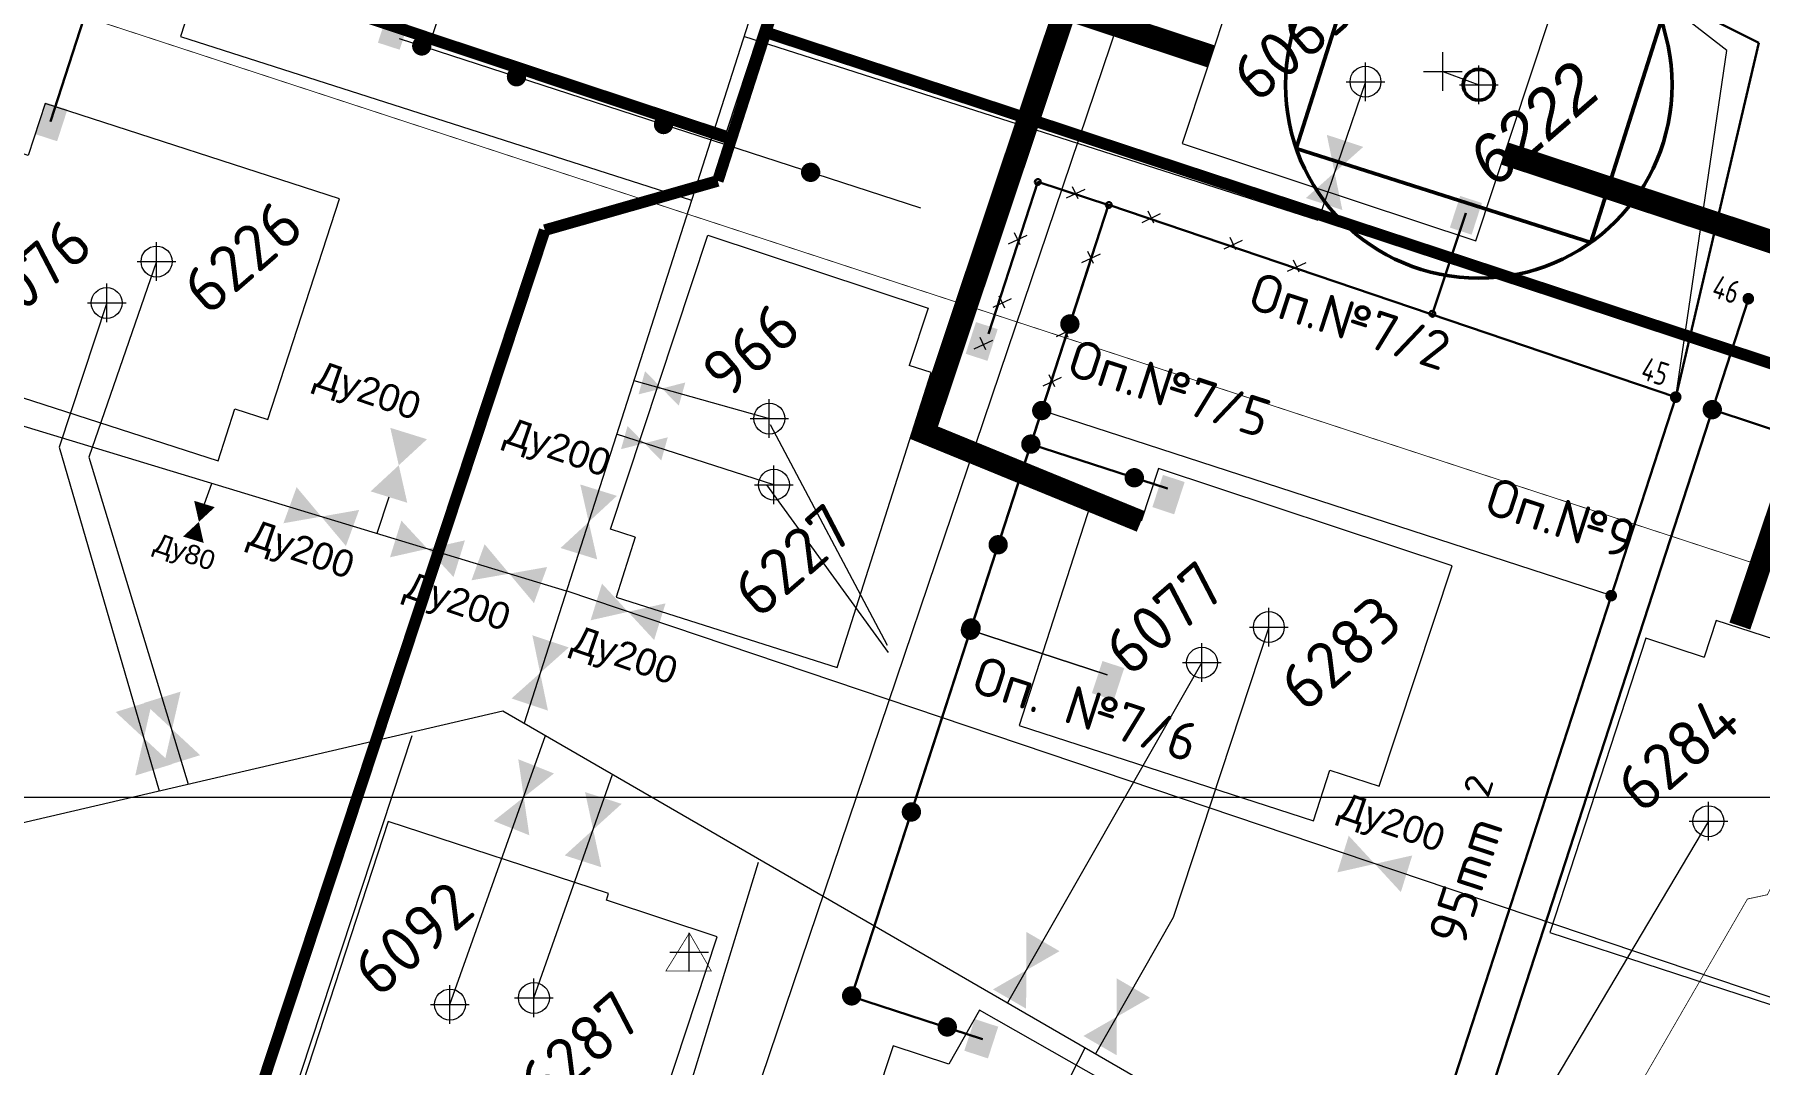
# Model space of a CAD drawing. Header units: millimetres. Extents: x 519 to 9564855, y -810 to 5021775.
# Drawn here: x 9524443.7 to 9524889.9, y 5000930.9 to 5001197.2 of the extents above; entities that cross this region are included whole.
import ezdxf

# ---------------------------------------------------------------- set-up
doc = ezdxf.new("R2010")
doc.units = ezdxf.units.MM
doc.header["$LTSCALE"] = 2
doc.header["$MEASUREMENT"] = 0
doc.header["$PDMODE"] = 2
doc.header["$PDSIZE"] = 5
doc.linetypes.add('1', pattern=[0])
doc.linetypes.add('DASHED2', pattern=[9.525, 6.35, -3.175])
for name, color, linetype in [('160 скважин на 2012 год', 7, 'Continuous'), ('164 скв. на 2011 год (измененные)', 121, 'Continuous'), ('Existing roads', 41, 'Continuous'), ('GRID_PULKOVO', 7, 'Continuous'), ('OilColl&Flowlines', 3, 'Continuous'), ('stage 7.frame', 7, 'Continuous'), ('Скважины на 2013 год.', 21, '1'), ('Скважины на 2014 год', 70, 'Continuous')]:
    doc.layers.add(name, color=color, linetype=linetype)
for name, color, linetype, lineweight in [('160 скважин на 2012 год - Электрика', 192, 'Continuous', 30), ('160 скважин на2012 год.Выкидные линии', 5, 'Continuous', 30), ('WELLS(drilled after 2000y)', 6, 'Continuous', 40), ('Новый водовод', 5, 'g_122_vpr', 30), ('проект..газ', 40, 'Continuous', 30), ('Скважины на 2026', 222, 'Continuous', 50), ('СНГ_трубопроводы', 244, 'Continuous', 50), ('Электро', 1, 'Continuous', 30), ('Электроснаб', 1, 'Continuous', 18), ('Электроснабжене', 1, 'Continuous', 18)]:
    doc.layers.add(name, color=color, linetype=linetype, lineweight=lineweight)
doc.styles.add('92051501$0$STANDARD', font='simplex.shx')
doc.styles.add('92056027$0$STANDARD', font='simplex.shx')
doc.styles.add('Arial', font='arial.ttf', dxfattribs={"height": 30})
doc.styles.add('Elect', font='isocpeur.ttf')
doc.styles.add('Line_GUGK', font='')
doc.styles.get("Standard").update_dxf_attribs({"font": 'isocpeur.ttf', "width": 0.5})
doc.styles.get('Line_GUGK').set_extended_font_data('Bm431', italic=True)
doc.linetypes.add('92056027$0$WTR_LINE', pattern='A,0.5,-0.2,["W",92056027$0$STANDARD,S=0.1,R=0,X=-0.1,Y=-0.05],-0.05', length=0.75)
doc.linetypes.add('g_122_vpr', pattern='A,2,-2,3,-0.6,["Впр",Line_GUGK,S=2,R=0,X=0,Y=-1],-6.4,3,-2,8,-2,8,-2,6', length=45)
doc.linetypes.add('GAS_LINE', pattern='A,0.5,-0.2,["G",92051501$0$STANDARD,S=0.1,R=0,X=-0.1,Y=-0.05],-0.05', length=0.75)
doc.linetypes.add('WTR_LINE', pattern='A,0.5,-0.2,["W",92051501$0$STANDARD,S=0.1,R=0,X=-0.1,Y=-0.05],-0.05', length=0.75)

msp = doc.modelspace()

# ---------------------------------------------------------------- hatches: boundary and pattern name
at = {"layer": '160 скважин на 2012 год - Электрика', "lineweight": 0, "ltscale": 7.5}
for points in [[(9524540.84038, 5001201.46596), (9524535.21801, 5001203.29202), (9524532.55587, 5001195.09537), (9524538.17824, 5001193.26932)], [(9524741.22409, 5001081.50591), (9524735.60171, 5001083.33197), (9524732.93958, 5001075.13532), (9524738.56195, 5001073.30927)], [(9524693.00688, 5000940.67289), (9524687.38451, 5000942.49895), (9524684.72237, 5000934.30231), (9524690.34474, 5000932.47625)]]:
    msp.add_hatch(color=1, dxfattribs=at).paths.add_polyline_path(points)
at = {"layer": 'Электро', "ltscale": 0.5}
for points in [[(9524443.96154, 5001171.43701), (9524449.58391, 5001169.61096), (9524452.24605, 5001177.8076), (9524446.62368, 5001179.63365)], [(9524818.11371, 5001153.6442), (9524812.49134, 5001155.47025), (9524809.8292, 5001147.27361), (9524815.45158, 5001145.44756)], [(9524692.87232, 5001121.031), (9524687.24994, 5001122.85706), (9524684.5878, 5001114.66042), (9524690.21018, 5001112.83436)], [(9524741.22409, 5001081.50591), (9524735.60171, 5001083.33197), (9524732.93958, 5001075.13532), (9524738.56195, 5001073.30927)], [(9524684.23225, 5000934.48534), (9524689.84448, 5000932.62836), (9524692.55171, 5000940.81022), (9524686.93948, 5000942.6672)]]:
    msp.add_hatch(color=256, dxfattribs=at).paths.add_polyline_path(points)
at = {"layer": 'Электро'}
msp.add_hatch(color=256, dxfattribs=at).paths.add_polyline_path([(9524732.86914, 5001075.02843), (9524738.48137, 5001073.17145), (9524741.1886, 5001081.35331), (9524735.57636, 5001083.21029)])
at = {"layer": 'Электроснаб', "linetype": 'ByBlock', "lineweight": 0, "ltscale": 0.5}
for points in [[(9524443.96154, 5001171.43701), (9524449.58391, 5001169.61096), (9524452.24605, 5001177.8076), (9524446.62368, 5001179.63365)], [(9524818.11371, 5001153.6442), (9524812.49134, 5001155.47025), (9524809.8292, 5001147.27361), (9524815.45158, 5001145.44756)], [(9524692.87232, 5001121.031), (9524687.24994, 5001122.85706), (9524684.5878, 5001114.66042), (9524690.21018, 5001112.83436)], [(9524741.22409, 5001081.50591), (9524735.60171, 5001083.33197), (9524732.93958, 5001075.13532), (9524738.56195, 5001073.30927)], [(9524684.23225, 5000934.48534), (9524689.84448, 5000932.62836), (9524692.55171, 5000940.81022), (9524686.93948, 5000942.6672)]]:
    msp.add_hatch(color=1, dxfattribs=at).paths.add_polyline_path(points)
at = {"layer": 'Электроснаб', "linetype": 'ByBlock', "lineweight": 0}
msp.add_hatch(color=1, dxfattribs=at).paths.add_polyline_path([(9524732.86914, 5001075.02843), (9524738.48137, 5001073.17145), (9524741.1886, 5001081.35331), (9524735.57636, 5001083.21029)])
at = {"layer": 'Электроснабжене', "linetype": 'ByBlock', "lineweight": 0, "ltscale": 0.5}
for points in [[(9524443.96154, 5001171.43701), (9524449.58391, 5001169.61096), (9524452.24605, 5001177.8076), (9524446.62368, 5001179.63365)], [(9524818.11371, 5001153.6442), (9524812.49134, 5001155.47025), (9524809.8292, 5001147.27361), (9524815.45158, 5001145.44756)], [(9524692.87232, 5001121.031), (9524687.24994, 5001122.85706), (9524684.5878, 5001114.66042), (9524690.21018, 5001112.83436)], [(9524725.5912, 5001033.39125), (9524719.96883, 5001035.21731), (9524717.30669, 5001027.02067), (9524722.92906, 5001025.19461)], [(9524684.23225, 5000934.48534), (9524689.84448, 5000932.62836), (9524692.55171, 5000940.81022), (9524686.93948, 5000942.6672)]]:
    msp.add_hatch(color=1, dxfattribs=at).paths.add_polyline_path(points)
at = {"layer": 'Электроснабжене', "linetype": 'ByBlock', "lineweight": 0}
msp.add_hatch(color=1, dxfattribs=at).paths.add_polyline_path([(9524717.23625, 5001026.91378), (9524722.84848, 5001025.05679), (9524725.55571, 5001033.23865), (9524719.94348, 5001035.09564)])

# ---------------------------------------------------------------- linework, layer by layer
at = {"color": 3, "lineweight": 0}
msp.add_lwpolyline([(9524391.3, 5000854), (9524401.796, 5000884.629), (9524437.83726, 5000992.78342), (9524437.83726, 5000992.78342), (9524564.88699, 5001022.31935), (9524760.836, 5000909.033), (9524760.836, 5000909.033), (9524760.836, 5000909.033)], dxfattribs=at)
at = {"color": 3, "linetype": 'ByBlock', "lineweight": 0, "ltscale": 80}
msp.add_lwpolyline([(9524572.9, 5000948.1), (9524593.26977, 5001005.91007)], dxfattribs=at)
at = {"color": 3, "lineweight": 0, "const_width": 0.2}
msp.add_lwpolyline([(9524760.836, 5000909.033), (9524802.246, 5000884.82), (9524805.995, 5000890.895), (9524809.991, 5000888.538), (9524806.519, 5000882.38), (9524826.889, 5000870.276), (9524886.787, 5000973.688), (9524891.927, 5000974.783), (9524907.5, 5001004.8)], dxfattribs=at)
at = {"color": 0, "linetype": 'ByBlock', "lineweight": 0, "ltscale": 5, "const_width": 0.2}
msp.add_lwpolyline([(9524607.05626, 5000955.09782), (9524613.10869, 5000964.88284), (9524618.77425, 5000955.09782), (9524607.05626, 5000955.09782)], dxfattribs=at)
at = {"color": 0, "linetype": 'ByBlock', "lineweight": 0, "ltscale": 5}
msp.add_point((9524613.03801, 5000959.91582), dxfattribs=at)
at = {"layer": '160 скважин на 2012 год', "color": 0, "linetype": 'ByBlock', "lineweight": 0, "elevation": 0.00005}
for points in [[(9524546.79218, 5001197.3859), (9524622.7727, 5001172.24532), (9524641.62814, 5001229.23072), (9524565.64761, 5001254.3713)], [(9524740.59218, 5001168.9859), (9524816.5727, 5001143.84532), (9524835.42814, 5001200.83072), (9524759.44761, 5001225.9713)]]:
    msp.add_lwpolyline(points, close=True, dxfattribs=at)
for points in [[(9524599.09901, 5001067.24913), (9524594.16837, 5001051.76753), (9524651.36165, 5001033.55239), (9524675.6485, 5001109.8101), (9524669.94181, 5001111.62759)], [(9524778.74252, 5001007.00022), (9524791.5727, 5001002.84532), (9524810.42814, 5001059.83072), (9524734.44761, 5001084.9713), (9524729.9392, 5001071.34585)], [(9524875.72887, 5001036.16593), (9524860.48097, 5001041.13811), (9524835.66931, 5000965.04954), (9524892.73574, 5000946.44079), (9524902.04612, 5000974.99243)], [(9524723.65476, 5000855.72903), (9524728.03673, 5000853.23661), (9524757.71313, 5000905.41106), (9524688.14719, 5000944.9796), (9524680.2015, 5000931.01018)]]:
    msp.add_lwpolyline(points, dxfattribs=at)
at = {"layer": '160 скважин на 2012 год', "color": 0, "linetype": 'ByBlock', "lineweight": 0}
for centre in [(9524788, 5001185), (9524635, 5001080.8), (9524763, 5001044), (9524876.7, 5000993.8)]:
    msp.add_circle(centre, 4, dxfattribs=at)
for p in [(9524788, 5001185), (9524763, 5001044), (9524876.7, 5000993.8)]:
    msp.add_point(p, dxfattribs=at)
at = {"layer": '160 скважин на 2012 год', "color": 0, "linetype": 'ByBlock', "lineweight": 0, "ltscale": 80}
msp.add_point((9524635, 5001080.8), dxfattribs=at)
at = {"layer": '160 скважин на 2012 год - Электрика', "color": 1, "linetype": 'ByBlock', "lineweight": 0, "ltscale": 80}
for p, q in [((9524673.01563, 5001152.30102, 0), (9524538.16599, 5001196.11632, 0)), ((9524716.58026, 5001137.88608, 0), (9524655.04014, 5000948.48505, 0)), ((9524701.44373, 5001091.30061, 0), (9524736.8214, 5001079.80571)), ((9524655.04014, 5000948.48505, 0), (9524688.39262, 5000937.64817, 0))]:
    msp.add_line(p, q, dxfattribs=at)
at = {"layer": '160 скважин на 2012 год - Электрика', "color": 1, "linetype": 'ByBlock', "lineweight": 0, "ltscale": 80, "const_width": 2.5, "elevation": 0}
for points in [[(9524542.65093, 5001194.25293, 1), (9524545.15093, 5001194.25293, 1)], [(9524567.14942, 5001186.29289, 1), (9524569.64942, 5001186.29289, 1)], [(9524605.19168, 5001173.93221, 1), (9524607.69168, 5001173.93221, 1)], [(9524643.23394, 5001161.57153, 1), (9524645.73394, 5001161.57153, 1)]]:
    msp.add_lwpolyline(points, format="xyb", close=True, dxfattribs=at)
at = {"layer": '160 скважин на 2012 год - Электрика', "color": 1, "lineweight": 0, "ltscale": 7.5, "const_width": 2.5, "elevation": 0}
msp.add_lwpolyline([(9524710.34607, 5001122.7443, 1), (9524712.72371, 5001121.97175, 1)], format="xyb", close=True, dxfattribs=at)
at = {"layer": '160 скважин на 2012 год - Электрика', "color": 1, "lineweight": 0, "ltscale": 7.5, "const_width": 2.5}
for points in [[(9524700.2549, 5001091.68688, 1), (9524702.63255, 5001090.91434, 1)], [(9524727.01675, 5001082.99143, 1), (9524729.39439, 5001082.21889, 1)], [(9524684.80405, 5001044.13406, 1), (9524687.1817, 5001043.36151, 1)], [(9524669.35321, 5000996.58123, 1), (9524671.73085, 5000995.80869, 1)], [(9524653.90236, 5000949.0284, 1), (9524656.28, 5000948.25586, 1)], [(9524678.63405, 5000940.99259, 1), (9524681.01169, 5000940.22005, 1)]]:
    msp.add_lwpolyline(points, format="xyb", close=True, dxfattribs=at)
at = {"layer": '160 скважин на2012 год.Выкидные линии', "color": 3, "linetype": 'ByBlock', "lineweight": 0, "ltscale": 80}
msp.add_line((9524162.86926, 5001180.30702, -0.28146), (9524581.2919, 5001053.32772, -0.29243), dxfattribs=at)
at = {"layer": '160 скважин на2012 год.Выкидные линии', "color": 3, "linetype": 'ByBlock', "lineweight": 0, "ltscale": 5}
msp.add_line((9524635, 5001080.8), (9524594.27421, 5001093.83587), dxfattribs=at)
at = {"layer": '160 скважин на2012 год.Выкидные линии', "color": 3, "linetype": 'ByBlock', "lineweight": 0, "ltscale": 80}
for points in [[(9524502, 5001260), (9524481.4826, 5001196.6762), (9524613.65072, 5001154.37067)], [(9524788, 5001185), (9524775.7233, 5001149.10964), (9524627.18544, 5001196.65494)], [(9524763, 5001044), (9524738.2809, 5000968.87974), (9524718.17636, 5000933.69633)], [(9524876.7, 5000993.8), (9524809.45632, 5000880.63462)]]:
    msp.add_lwpolyline(points, dxfattribs=at)
at = {"layer": '164 скв. на 2011 год (измененные)', "color": 0, "linetype": 'ByBlock', "lineweight": 0, "elevation": 0.00005}
msp.add_lwpolyline([(9524573.04376, 5000916.35194), (9524601.4727, 5000906.94532), (9524620.32814, 5000963.93072), (9524591.68401, 5000973.40854)], dxfattribs=at)
at = {"layer": '164 скв. на 2011 год (измененные)', "color": 0, "linetype": 'ByBlock', "lineweight": 0}
msp.add_circle((9524572.9, 5000948.1), 4, dxfattribs=at)
msp.add_point((9524572.9, 5000948.1), dxfattribs=at)
at = {"layer": 'Existing roads', "linetype": 'ByBlock', "lineweight": 0, "const_width": 6, "flags": 128}
for points in [[(9524884.9074, 5001728.50964), (9524772.50684, 5001389.60617), (9524673.3471, 5001093.08712)], [(9524709.90255, 5001204.14874), (9524748.05479, 5001191.53961)], [(9524824.04407, 5001166.4255), (9524903.0285, 5001140.32151)]]:
    msp.add_lwpolyline(points, dxfattribs=at)
at = {"layer": 'Existing roads', "lineweight": 0, "const_width": 5.7, "flags": 128}
msp.add_lwpolyline([(9524884.84429, 5001044.26016), (9524904.30132, 5001102.01524)], dxfattribs=at)
at = {"layer": 'Existing roads', "lineweight": 0, "const_width": 5.7, "elevation": 0.00005, "flags": 128}
msp.add_lwpolyline([(9524729.92541, 5001071.30417), (9524671.05364, 5001095.38282)], dxfattribs=at)
at = {"layer": 'GRID_PULKOVO', "lineweight": 0}
msp.add_line((9519000, 5001000), (9533000, 5001000), dxfattribs=at)
at = {"layer": 'OilColl&Flowlines', "linetype": 'ByBlock', "lineweight": 0}
msp.add_line((9524714.2, 5001468.5), (9524570.36823, 5001019.15041), dxfattribs=at)
at = {"layer": 'OilColl&Flowlines', "lineweight": 0}
msp.add_line((9524598.7252, 5001107.74136), (9524633.8, 5001097.9), dxfattribs=at)
for points in [[(9524787.42486, 5001168.1457), (9524780.00884, 5001161.54023), (9524777.99634, 5001171.26543)], [(9524782.02134, 5001151.81502), (9524772.59281, 5001154.93475), (9524780.00884, 5001161.54023)], [(9524581.94072, 5001038.74122), (9524574.52469, 5001032.13574), (9524572.51219, 5001041.86095)], [(9524576.53719, 5001022.41053), (9524567.10866, 5001025.53026), (9524574.52469, 5001032.13574)]]:
    msp.add_solid(points, dxfattribs=at)
at = {"layer": 'OilColl&Flowlines', "linetype": 'ByBlock', "lineweight": 0}
for points in [[(9524601.66628, 5001110.16478), (9524606.01898, 5001105.69486), (9524599.97157, 5001104.16027)], [(9524612.06639, 5001107.22945), (9524610.37168, 5001101.22494), (9524606.01898, 5001105.69486)], [(9524597.13163, 5001095.99791), (9524601.48432, 5001091.52799), (9524595.43691, 5001089.9934)], [(9524607.53173, 5001093.06258), (9524605.83702, 5001087.05807), (9524601.48432, 5001091.52799)], [(9524481.51601, 5001027.30496), (9524479.30456, 5001017.62305), (9524472.02551, 5001024.37917)], [(9524474.21079, 5001024.96596), (9524471.99935, 5001015.28406), (9524464.72029, 5001022.04018)], [(9524479.2784, 5001008.52794), (9524469.7879, 5001005.60215), (9524471.99935, 5001015.28406)], [(9524486.58362, 5001010.86693), (9524477.09312, 5001007.94114), (9524479.30456, 5001017.62305)], [(9524578.09297, 5001006.14764), (9524570.2932, 5001000), (9524568.86907, 5001009.82862)], [(9524595.5942, 5000998.28946), (9524588.23487, 5000991.62087), (9524586.13936, 5001001.32853)], [(9524571.71734, 5000990.17139), (9524562.49344, 5000993.85236), (9524570.2932, 5001000)], [(9524590.33038, 5000981.91321), (9524580.87554, 5000984.95227), (9524588.23487, 5000991.62087)], [(9524708.85837, 5000960.20622), (9524700.24718, 5000955.25877), (9524700.26816, 5000965.19)], [(9524700.22619, 5000945.32754), (9524691.63598, 5000950.31133), (9524700.24718, 5000955.25877)], [(9524732.26643, 5000948.17235), (9524723.65523, 5000943.22491), (9524723.67622, 5000953.15614)], [(9524723.63425, 5000933.29368), (9524715.04404, 5000938.27746), (9524723.65523, 5000943.22491)]]:
    msp.add_solid(points, dxfattribs=at)
at = {"layer": 'OilColl&Flowlines', "color": 5, "linetype": 'ByBlock', "lineweight": 0}
for points in [[(9524545.24981, 5001092.56639, -0.28915), (9524537.95596, 5001085.82624, -0.28915), (9524535.76574, 5001095.51298, -0.28915)], [(9524540.14617, 5001076.13951, -0.28915), (9524530.6621, 5001079.0861, -0.28915), (9524537.95596, 5001085.82624, -0.28915)], [(9524594.37881, 5001077.9216), (9524587.08496, 5001071.18146), (9524584.89475, 5001080.86819)], [(9524485.02868, 5001076.6477, -0.28915), (9524490.36346, 5001074.99025, -0.28915), (9524486.26067, 5001071.19891, -0.28915)], [(9524482.15788, 5001067.40758, -0.28915), (9524486.26067, 5001071.19891, -0.28915), (9524487.49266, 5001065.75013, -0.28915)], [(9524589.27517, 5001061.49473), (9524579.79111, 5001064.44132), (9524587.08496, 5001071.18146)], [(9524780.72209, 5000980.57256, -0.29243), (9524783.66868, 5000990.05663, -0.29243), (9524790.40882, 5000982.76277, -0.29243)], [(9524797.14897, 5000975.46892, -0.29243), (9524790.40882, 5000982.76277, -0.29243), (9524800.09556, 5000984.95298, -0.29243)]]:
    msp.add_solid(points, dxfattribs=at)
at = {"layer": 'OilColl&Flowlines', "color": 3, "linetype": 'ByBlock', "lineweight": 0}
for points in [[(9524594.37881, 5001077.9216), (9524587.08496, 5001071.18146), (9524584.89475, 5001080.86819)], [(9524589.27517, 5001061.49473), (9524579.79111, 5001064.44132), (9524587.08496, 5001071.18146)]]:
    msp.add_solid(points, dxfattribs=at)
at = {"layer": 'WELLS(drilled after 2000y)', "color": 0, "linetype": 'ByBlock', "lineweight": 0, "flags": 128}
msp.add_lwpolyline([(9524599.09901, 5001067.24913), (9524592.75333, 5001069.3488), (9524617.88392, 5001145.29914), (9524674.84667, 5001126.4512), (9524669.94181, 5001111.62759)], dxfattribs=at)
at = {"layer": 'WELLS(drilled after 2000y)', "color": 0, "linetype": 'ByBlock', "lineweight": 0}
msp.add_lwpolyline([(9524902.05789, 5000975.02851), (9524936.31178, 5000963.93582), (9524954.79691, 5001021.01734), (9524878.68822, 5001045.66418), (9524875.62346, 5001036.2003)], dxfattribs=at)
msp.add_circle((9524633.8, 5001097.9), 4, dxfattribs=at)
msp.add_point((9524633.8, 5001097.9), dxfattribs=at)
at = {"layer": 'Новый водовод', "color": 5, "linetype": 'WTR_LINE', "lineweight": 0, "ltscale": 40, "const_width": 3}
for points in [[(9524620.4707, 5001159.35839), (9524620.4707, 5001159.35839), (9524620.4707, 5001159.35839), (9524620.4707, 5001159.35839), (9524620.4707, 5001159.35839), (9524620.4707, 5001159.35839), (9524642.62188, 5001228.15427)], [(9524522.07962, 5001204.18851), (9524623.94613, 5001170.15219)], [(9524632.85739, 5001197.79891), (9524991.48375, 5001079.68459)], [(9524575.71808, 5001146.61901), (9524575.71808, 5001146.61901), (9524575.71808, 5001146.61901), (9524575.71808, 5001146.61901), (9524575.71808, 5001146.61901), (9524575.71808, 5001146.61901), (9524620.4707, 5001159.35839)], [(9524314.11452, 5000355.99851), (9524314.11452, 5000355.99851), (9524314.11452, 5000355.99851), (9524314.11452, 5000355.99851), (9524314.11452, 5000355.99851), (9524314.11452, 5000355.99851), (9524575.71808, 5001146.61901)]]:
    msp.add_lwpolyline(points, dxfattribs=at)
at = {"layer": 'проект..газ', "color": 4, "linetype": 'GAS_LINE', "lineweight": 0, "ltscale": 20}
msp.add_line((9524611.128, 5000866.351, 0.969), (9524786.459, 5001384.78, 1.441), dxfattribs=at)
at = {"layer": 'Скважины на 2013 год.', "color": 3, "linetype": 'ByBlock', "lineweight": 0, "ltscale": 5}
for p, q in [((9524475.3, 5001138.5), (9524457.80398, 5001087.95516)), ((9524462.4, 5001127.8), (9524450.11626, 5001090.51754)), ((9524450.11626, 5001090.51754), (9524476.01488, 5001001.65878)), ((9524457.80398, 5001087.95516), (9524483.47784, 5001003.39373)), ((9524745.7, 5001034.8), (9524695.43778, 5000946.84246)), ((9524541.36864, 5001015.84197), (9524473.83036, 5000811.63108)), ((9524551.2, 5000946.4), (9524575.94239, 5001015.92776)), ((9524571.99204, 5000790.59058), (9524631.04137, 5000983.20562)), ((9524694.5, 5000894.7), (9524715.53386, 5000935.22407))]:
    msp.add_line(p, q, dxfattribs=at)
at = {"layer": 'Скважины на 2013 год.', "color": 0, "linetype": 'ByBlock', "lineweight": 0}
for points in [[(9524495.57237, 5001100.4012), (9524504.11178, 5001097.63582), (9524522.59691, 5001154.71734), (9524446.48822, 5001179.36418), (9524442.12763, 5001165.8988)], [(9524442.12763, 5001165.8988), (9524433.58822, 5001168.66418), (9524415.10309, 5001111.58266), (9524491.21178, 5001086.93582), (9524495.57237, 5001100.4012)], [(9524729.9392, 5001071.34585), (9524716.88822, 5001075.66418), (9524698.40309, 5001018.58266), (9524774.51178, 5000993.93582), (9524778.74252, 5001007.00022)], [(9524591.68401, 5000973.40854), (9524592.23856, 5000975.10599), (9524535.20505, 5000993.7387), (9524510.36144, 5000917.69401), (9524567.39495, 5000899.0613), (9524573.04376, 5000916.35194)]]:
    msp.add_lwpolyline(points, dxfattribs=at)
for centre in [(9524475.3, 5001138.5), (9524462.4, 5001127.8), (9524745.7, 5001034.8), (9524551.2, 5000946.4)]:
    msp.add_circle(centre, 4, dxfattribs=at)
for p in [(9524475.3, 5001138.5), (9524462.4, 5001127.8), (9524745.7, 5001034.8), (9524551.2, 5000946.4)]:
    msp.add_point(p, dxfattribs=at)
at = {"layer": 'Скважины на 2014 год', "color": 0, "linetype": 'ByBlock', "lineweight": 0, "elevation": 0.00005}
msp.add_lwpolyline([(9524680.2015, 5000931.01018), (9524665.83745, 5000935.76299), (9524646.98202, 5000878.77759), (9524722.96255, 5000853.63701), (9524723.65476, 5000855.72903)], dxfattribs=at)
at = {"layer": 'Скважины на 2026', "lineweight": 9}
msp.add_line((9524808, 5001187.6), (9524817.3, 5001184.2), dxfattribs=at)
at = {"layer": 'Скважины на 2026', "linetype": 'ByBlock', "ltscale": 50}
msp.add_lwpolyline([(9524770.07913, 5001167.76257), (9524846.30178, 5001143.47044), (9524864.52087, 5001200.63743), (9524788.29822, 5001224.92956)], close=True, dxfattribs=at)
msp.add_circle((9524817.3, 5001184.2), 50, dxfattribs=at)
at = {"layer": 'Скважины на 2026', "linetype": 'ByBlock'}
msp.add_circle((9524817.3, 5001184.2), 4, dxfattribs=at)
at = {"layer": 'Скважины на 2026', "linetype": 'ByBlock', "lineweight": 0}
for p in [(9524808, 5001187.6), (9524817.3, 5001184.2)]:
    msp.add_point(p, dxfattribs=at)
at = {"layer": 'СНГ_трубопроводы', "color": 3, "lineweight": 0, "ltscale": 2}
for p, q in [((9524487.69607, 5001075.81897, -0.28915), (9524489.58885, 5001081.15697, -0.29003)), ((9524535.40413, 5001077.6128, -0.28915), (9524532.27561, 5001068.20276, -0.29115)), ((9525108.66103, 5000875.37094, -0.29243), (9524581.2919, 5001053.32772, -0.29243))]:
    msp.add_line(p, q, dxfattribs=at)
at = {"layer": 'СНГ_трубопроводы', "color": 3, "linetype": 'ByBlock', "lineweight": 0, "ltscale": 5, "const_width": 0.2}
msp.add_lwpolyline([(9523674.03285, 5001457.98092), (9525046.95147, 5001008.63219)], dxfattribs=at)
at = {"layer": 'СНГ_трубопроводы', "color": 3, "lineweight": 0, "ltscale": 2}
for points in [[(9524545.24981, 5001092.56639, -0.28915), (9524537.95596, 5001085.82624, -0.28915), (9524535.76574, 5001095.51298, -0.28915)], [(9524540.14617, 5001076.13951, -0.28915), (9524530.6621, 5001079.0861, -0.28915), (9524537.95596, 5001085.82624, -0.28915)], [(9524485.02868, 5001076.6477, -0.28915), (9524490.36346, 5001074.99025, -0.28915), (9524486.26067, 5001071.19891, -0.28915)], [(9524508.12586, 5001070.84436, -0.29077), (9524517.90726, 5001072.56315, -0.29077), (9524511.52805, 5001080.17469, -0.29077)], [(9524524.28646, 5001064.95161, -0.29077), (9524527.68865, 5001074.28193, -0.29077), (9524517.90726, 5001072.56315, -0.29077)], [(9524482.15788, 5001067.40758, -0.28915), (9524486.26067, 5001071.19891, -0.28915), (9524487.49266, 5001065.75013, -0.28915)], [(9524535.69067, 5001062.03653, -0.29149), (9524538.63726, 5001071.52059, -0.29149), (9524545.37741, 5001064.22674, -0.29149)], [(9524552.11755, 5001056.93289, -0.29149), (9524545.37741, 5001064.22674, -0.29149), (9524555.06414, 5001066.41695, -0.29149)], [(9524556.75737, 5001056.08609, -0.29205), (9524566.53876, 5001057.80488, -0.29205), (9524560.15955, 5001065.41642, -0.29205)], [(9524572.91796, 5001050.19334, -0.29205), (9524576.32015, 5001059.52366, -0.29205), (9524566.53876, 5001057.80488, -0.29205)], [(9524587.57588, 5001045.74831, -0.29243), (9524590.52247, 5001055.23237, -0.29243), (9524597.26262, 5001047.93852, -0.29243)], [(9524604.00276, 5001040.64467, -0.29243), (9524597.26262, 5001047.93852, -0.29243), (9524606.94935, 5001050.12873, -0.29243)], [(9524780.72209, 5000980.57256, -0.29243), (9524783.66868, 5000990.05663, -0.29243), (9524790.40882, 5000982.76277, -0.29243)], [(9524797.14897, 5000975.46892, -0.29243), (9524790.40882, 5000982.76277, -0.29243), (9524800.09556, 5000984.95298, -0.29243)]]:
    msp.add_solid(points, dxfattribs=at)
at = {"layer": 'Электро', "ltscale": 0.5}
for p, q in [((9524889.7757, 5001195.08342, 0), (9524821.15308, 5001229.42521, -25.38242)), ((9524447.85164, 5001174.74791), (9524458.41888, 5001207.27053)), ((9524868.24212, 5001103.45331, 0), (9524889.7757, 5001195.08342, 0)), ((9524703.23862, 5001159.0915, 0), (9524690.46469, 5001119.7774, 0)), ((9524721.60208, 5001153.12485, 0), (9524703.23862, 5001159.0915, 0)), ((9524721.53862, 5001153.14634, 0), (9524655.03996, 5000948.48451, 0)), ((9524868.24212, 5001103.45331, 0), (9524721.58249, 5001153.13148, 0)), ((9524813.96759, 5001150.98849), (9524805.21723, 5001124.8018, 0)), ((9524716.58026, 5001137.88608, 0), (9524655.04014, 5000948.48505, 0)), ((9524887.02785, 5001128.89133, 0), (9524657.24009, 5000422.12999, 0)), ((9524868.24212, 5001103.45331, 0), (9524745.79602, 5000726.84417, 0)), ((9525027.12522, 5001050.99469), (9524877.7036, 5001100.2126, 0)), ((9524736.82076, 5001079.80532), (9524701.44308, 5001091.30022)), ((9524701.44373, 5001091.30061, 0), (9524736.8214, 5001079.80571)), ((9524655.04014, 5000948.48505, 0), (9524688.39262, 5000937.64817, 0))]:
    msp.add_line(p, q, dxfattribs=at)
at = {"layer": 'Электро', "ltscale": 25}
msp.add_line((9524655.03996, 5000948.48451, 0), (9524688.90654, 5000937.48059, 0), dxfattribs=at)
at = {"layer": 'Электро', "ltscale": 25, "const_width": 1.5, "elevation": 0}
msp.add_lwpolyline([(9524886.31456, 5001129.12309, 1), (9524887.74114, 5001128.65957, 1)], format="xyb", close=True, dxfattribs=at)
at = {"layer": 'Электро', "const_width": 1.5, "elevation": 0}
msp.add_lwpolyline([(9524867.52883, 5001103.68508, 1), (9524868.95541, 5001103.22155, 1)], format="xyb", close=True, dxfattribs=at)
at = {"layer": 'Электро', "ltscale": 50, "const_width": 2.5, "elevation": 0}
msp.add_lwpolyline([(9524876.51478, 5001100.59887, 1), (9524878.89242, 5001099.82633, 1)], format="xyb", close=True, dxfattribs=at)
at = {"layer": 'Электро', "ltscale": 0.5, "const_width": 2.5}
msp.add_lwpolyline([(9524700.2549, 5001091.68688, 1), (9524702.63255, 5001090.91434, 1)], format="xyb", close=True, dxfattribs=at)
at = {"layer": 'Электро'}
for centre, start, end in [((9524703.23862, 5001159.0915, 0), 162, 342), ((9524703.23862, 5001159.0915, 0), 342, 162), ((9524721.60208, 5001153.12485, 0), 162, 342), ((9524721.60208, 5001153.12485, 0), 342, 162), ((9524805.28133, 5001124.99362, 0), 342, 162), ((9524805.28133, 5001124.99362, 0), 162, 342)]:
    msp.add_arc(centre, 0.75, start, end, dxfattribs=at)
at = {"layer": 'Электро', "ltscale": 0.5}
for start, end in [(162, 342), (342, 162)]:
    msp.add_arc((9524701.44308, 5001091.30022), 1.25, start, end, dxfattribs=at)
at = {"layer": 'Электроснаб', "color": 1, "linetype": 'ByBlock', "lineweight": 0, "ltscale": 0.5}
for p, q in [((9524889.7757, 5001195.08342, 0), (9524821.15308, 5001229.42521, -25.38242)), ((9524447.85164, 5001174.74791), (9524458.41888, 5001207.27053)), ((9524868.24212, 5001103.45331, 0), (9524889.7757, 5001195.08342, 0)), ((9524703.23862, 5001159.0915, 0), (9524690.46469, 5001119.7774, 0)), ((9524721.60208, 5001153.12485, 0), (9524703.23862, 5001159.0915, 0)), ((9524721.53862, 5001153.14634, 0), (9524655.03996, 5000948.48451, 0)), ((9524868.24212, 5001103.45331, 0), (9524721.58249, 5001153.13148, 0)), ((9524813.96759, 5001150.98849), (9524805.21723, 5001124.8018, 0)), ((9524716.58026, 5001137.88608, 0), (9524655.04014, 5000948.48505, 0)), ((9524887.02785, 5001128.89133, 0), (9524657.24009, 5000422.12999, 0)), ((9524868.24212, 5001103.45331, 0), (9524745.79602, 5000726.84417, 0)), ((9525027.12522, 5001050.99469), (9524877.7036, 5001100.2126, 0)), ((9524736.82076, 5001079.80532), (9524701.44308, 5001091.30022)), ((9524701.44373, 5001091.30061, 0), (9524736.8214, 5001079.80571)), ((9524655.04014, 5000948.48505, 0), (9524688.39262, 5000937.64817, 0))]:
    msp.add_line(p, q, dxfattribs=at)
at = {"layer": 'Электроснаб', "color": 1, "linetype": 'ByBlock', "lineweight": 0, "ltscale": 25}
msp.add_line((9524655.03996, 5000948.48451, 0), (9524688.90654, 5000937.48059, 0), dxfattribs=at)
at = {"layer": 'Электроснаб', "color": 1, "linetype": 'ByBlock', "lineweight": 0, "ltscale": 25, "const_width": 1.5, "elevation": 0}
msp.add_lwpolyline([(9524886.31456, 5001129.12309, 1), (9524887.74114, 5001128.65957, 1)], format="xyb", close=True, dxfattribs=at)
at = {"layer": 'Электроснаб', "color": 1, "linetype": 'DASHED2', "lineweight": 0, "const_width": 1.5, "elevation": 0}
msp.add_lwpolyline([(9524867.52883, 5001103.68508, 1), (9524868.95541, 5001103.22155, 1)], format="xyb", close=True, dxfattribs=at)
at = {"layer": 'Электроснаб', "color": 1, "linetype": 'ByBlock', "lineweight": 0, "ltscale": 50, "const_width": 2.5, "elevation": 0}
msp.add_lwpolyline([(9524876.51478, 5001100.59887, 1), (9524878.89242, 5001099.82633, 1)], format="xyb", close=True, dxfattribs=at)
at = {"layer": 'Электроснаб', "color": 1, "linetype": 'ByBlock', "lineweight": 0, "ltscale": 0.5, "const_width": 2.5}
msp.add_lwpolyline([(9524700.2549, 5001091.68688, 1), (9524702.63255, 5001090.91434, 1)], format="xyb", close=True, dxfattribs=at)
at = {"layer": 'Электроснаб', "color": 1, "linetype": 'ByBlock', "lineweight": 0}
for centre, start, end in [((9524703.23862, 5001159.0915, 0), 162, 342), ((9524703.23862, 5001159.0915, 0), 342, 162), ((9524721.60208, 5001153.12485, 0), 162, 342), ((9524721.60208, 5001153.12485, 0), 342, 162), ((9524805.28133, 5001124.99362, 0), 342, 162), ((9524805.28133, 5001124.99362, 0), 162, 342)]:
    msp.add_arc(centre, 0.75, start, end, dxfattribs=at)
at = {"layer": 'Электроснаб', "color": 1, "linetype": 'ByBlock', "lineweight": 0, "ltscale": 0.5}
for start, end in [(162, 342), (342, 162)]:
    msp.add_arc((9524701.44308, 5001091.30022), 1.25, start, end, dxfattribs=at)
at = {"layer": 'Электроснабжене', "color": 1, "lineweight": 0, "ltscale": 50}
for p, q in [((9524881.42394, 5001193.0918), (9524823.78443, 5001238.03195)), ((9524868.24212, 5001103.45331, 0), (9524881.42394, 5001193.0918)), ((9524715.36392, 5001157.12318), (9524710.56998, 5001154.87772)), ((9524712.13822, 5001157.94249), (9524713.60904, 5001154.80527)), ((9524734.91, 5001150.80118), (9524730.11606, 5001148.55572)), ((9524731.68429, 5001151.62049), (9524733.15511, 5001148.48326)), ((9524700.38707, 5001145.23816), (9524695.59313, 5001142.9927)), ((9524697.16136, 5001146.05747), (9524698.63218, 5001142.92025)), ((9524756.11349, 5001143.96887), (9524751.31955, 5001141.72341)), ((9524752.88778, 5001144.78818), (9524754.35861, 5001141.65095)), ((9524719.34826, 5001140.39487), (9524714.55432, 5001138.14942)), ((9524716.12255, 5001141.21418), (9524717.59337, 5001138.07696)), ((9524769.30126, 5001138.97818), (9524770.77208, 5001135.84095)), ((9524772.52696, 5001138.15887), (9524767.73302, 5001135.91341)), ((9524696.3802, 5001128.84778), (9524691.58627, 5001126.60232)), ((9524693.1545, 5001129.66709), (9524694.62532, 5001126.52987)), ((9524712.75678, 5001121.26806), (9524707.96284, 5001119.0226)), ((9524709.53108, 5001122.08737), (9524711.0019, 5001118.95015)), ((9524691.49412, 5001118.12251), (9524686.70018, 5001115.87705)), ((9524688.26841, 5001118.94182), (9524689.73923, 5001115.80459)), ((9524709.30946, 5001108.4957), (9524704.51552, 5001106.25024)), ((9524706.08375, 5001109.31501), (9524707.55458, 5001106.17778)), ((9524851.55303, 5001052.12245, 0), (9524704.26372, 5001099.97965, 0))]:
    msp.add_line(p, q, dxfattribs=at)
at = {"layer": 'Электроснабжене', "color": 1, "linetype": 'ByBlock', "lineweight": 0, "ltscale": 0.5}
for p, q in [((9524447.85164, 5001174.74791), (9524458.41888, 5001207.27053)), ((9524703.23862, 5001159.0915, 0), (9524690.46469, 5001119.7774, 0)), ((9524721.60208, 5001153.12485, 0), (9524703.23862, 5001159.0915, 0)), ((9524721.53862, 5001153.14634, 0), (9524655.03996, 5000948.48451, 0)), ((9524868.24212, 5001103.45331, 0), (9524721.58249, 5001153.13148, 0)), ((9524813.96759, 5001150.98849), (9524805.21723, 5001124.8018, 0)), ((9524716.58026, 5001137.88608, 0), (9524655.04014, 5000948.48505, 0)), ((9524887.02785, 5001128.89133, 0), (9524657.24009, 5000422.12999, 0)), ((9524868.24212, 5001103.45331, 0), (9524745.79602, 5000726.84417, 0)), ((9525027.12522, 5001050.99469), (9524877.7036, 5001100.2126, 0)), ((9524721.18787, 5001031.69066, 0), (9524685.8102, 5001043.18556, 0)), ((9524685.81084, 5001043.18595, 0), (9524721.18851, 5001031.69105, 0)), ((9524655.04014, 5000948.48505, 0), (9524688.39262, 5000937.64817, 0))]:
    msp.add_line(p, q, dxfattribs=at)
at = {"layer": 'Электроснабжене', "color": 1, "linetype": '92056027$0$WTR_LINE', "lineweight": 0, "ltscale": 50}
for p, q in [((9524664.33106, 5001039.24619), (9524634.11913, 5001096.29938)), ((9524664.61055, 5001037.39503), (9524633.18161, 5001080.7606))]:
    msp.add_line(p, q, dxfattribs=at)
at = {"layer": 'Электроснабжене', "color": 1, "linetype": 'ByBlock', "lineweight": 0, "ltscale": 25}
msp.add_line((9524655.03996, 5000948.48451, 0), (9524688.90654, 5000937.48059, 0), dxfattribs=at)
at = {"layer": 'Электроснабжене', "color": 1, "linetype": 'ByBlock', "lineweight": 0, "ltscale": 25, "const_width": 1.5, "elevation": 0}
msp.add_lwpolyline([(9524886.31456, 5001129.12309, 1), (9524887.74114, 5001128.65957, 1)], format="xyb", close=True, dxfattribs=at)
at = {"layer": 'Электроснабжене', "color": 1, "linetype": 'DASHED2', "lineweight": 0, "const_width": 1.5, "elevation": 0}
for points in [[(9524867.52883, 5001103.68508, 1), (9524868.95541, 5001103.22155, 1)], [(9524850.83974, 5001052.35421, 1), (9524852.26632, 5001051.89069, 1)]]:
    msp.add_lwpolyline(points, format="xyb", close=True, dxfattribs=at)
at = {"layer": 'Электроснабжене', "color": 1, "linetype": 'ByBlock', "lineweight": 0, "ltscale": 0.5, "const_width": 2.5, "elevation": 0}
for points in [[(9524703.07554, 5001100.36631, 1), (9524705.45318, 5001099.59377, 1)], [(9524691.80262, 5001065.67184, 1), (9524694.18026, 5001064.8993, 1)], [(9524684.62202, 5001043.57222, 1), (9524686.99966, 5001042.79968, 1)]]:
    msp.add_lwpolyline(points, format="xyb", close=True, dxfattribs=at)
at = {"layer": 'Электроснабжене', "color": 1, "linetype": 'ByBlock', "lineweight": 0, "ltscale": 50, "const_width": 2.5, "elevation": 0}
msp.add_lwpolyline([(9524876.51478, 5001100.59887, 1), (9524878.89242, 5001099.82633, 1)], format="xyb", close=True, dxfattribs=at)
at = {"layer": 'Электроснабжене', "color": 1, "linetype": 'ByBlock', "lineweight": 0}
for centre, start, end in [((9524703.23862, 5001159.0915, 0), 162, 342), ((9524703.23862, 5001159.0915, 0), 342, 162), ((9524721.60208, 5001153.12485, 0), 162, 342), ((9524721.60208, 5001153.12485, 0), 342, 162), ((9524805.28133, 5001124.99362, 0), 342, 162), ((9524805.28133, 5001124.99362, 0), 162, 342)]:
    msp.add_arc(centre, 0.75, start, end, dxfattribs=at)
at = {"layer": 'Электроснабжене', "color": 1, "linetype": 'ByBlock', "lineweight": 0, "ltscale": 0.5}
for start, end in [(162, 342), (342, 162)]:
    msp.add_arc((9524685.8102, 5001043.18556, 0), 1.25, start, end, dxfattribs=at)

# ---------------------------------------------------------------- texts
at = {"layer": '160 скважин на 2012 год', "color": 0, "linetype": 'ByBlock', "lineweight": 0, "style": 'Elect'}
for s, p in [('6065', (9524760.10184, 5001179.15325)), ('6227', (9524631.08873, 5001045.77454)), ('6283', (9524772.41272, 5001021.57166)), ('6284', (9524859.50294, 5000995.3711))]:
    msp.add_text(s, height=12, rotation=41, dxfattribs=at).set_placement(p)
at = {"layer": '164 скв. на 2011 год (измененные)', "color": 0, "linetype": 'ByBlock', "lineweight": 0, "style": 'Elect'}
msp.add_text('6287', height=12, rotation=41, dxfattribs=at).set_placement((9524575.69064, 5000919.19302))
at = {"layer": 'stage 7.frame', "color": 5, "lineweight": 0, "style": 'Arial'}
for s, height, p in [('Ду200', 7, (9524515.75501, 5001106.39943, -0.28915)), ('Ду200', 7, (9524564.88401, 5001091.75464)), ('Ду80', 5, (9524474.2643, 5001063.68178, -0.28915)), ('Ду200', 7, (9524498.57065, 5001065.39679, -0.28915)), ('Ду200', 7, (9524538.94575, 5001051.88653, -0.28915)), ('Ду200', 7, (9524582.18902, 5001038.0194, -0.29243)), ('Ду200', 7, (9524780.67299, 5000994.76176, -0.29243))]:
    msp.add_text(s, height=height, rotation=341.0854858, dxfattribs=at).set_placement(p)
at = {"layer": 'WELLS(drilled after 2000y)', "color": 0, "linetype": 'ByBlock', "lineweight": 0, "style": 'Elect'}
msp.add_text('966', height=12, rotation=41, dxfattribs=at).set_placement((9524623.03892, 5001102.67313))
at = {"layer": 'Скважины на 2013 год.', "color": 0, "linetype": 'ByBlock', "lineweight": 0, "style": 'Elect'}
for s, p in [('6226', (9524488.67257, 5001124.1373)), ('6076', (9524433.96079, 5001119.26145)), ('6077', (9524727.11192, 5001030.77063)), ('6092', (9524532.78232, 5000947.81483))]:
    msp.add_text(s, height=12, rotation=41, dxfattribs=at).set_placement(p)
at = {"layer": 'Скважины на 2026', "linetype": 'ByBlock', "style": 'Line_GUGK'}
msp.add_text('6222', height=12.5, rotation=41, dxfattribs=at).set_placement((9524821.45466, 5001157.25423))
at = {"layer": 'СНГ_трубопроводы', "color": 3, "lineweight": 0, "ltscale": 2, "style": 'Arial'}
for s, height, p in [('Ду200', 7, (9524515.75501, 5001106.39943, -0.28915)), ('Ду200', 7, (9524564.88401, 5001091.75464)), ('Ду80', 5, (9524474.2643, 5001063.68178, -0.28915)), ('Ду200', 7, (9524498.57065, 5001065.39679, -0.28915)), ('Ду200', 7, (9524538.94575, 5001051.88653, -0.28915)), ('Ду200', 7, (9524582.18902, 5001038.0194, -0.29243)), ('Ду200', 7, (9524780.67299, 5000994.76176, -0.29243))]:
    msp.add_text(s, height=height, rotation=341.0854858, dxfattribs=at).set_placement(p)
at = {"layer": 'Электро', "width": 0.75}
for s, p in [('46', (9524877.24695, 5001129.45294, -24.2249)), ('45', (9524858.86296, 5001108.23039, -24.2249))]:
    msp.add_text(s, height=6, rotation=342, dxfattribs=at).set_placement(p)
at = {"layer": 'Электро'}
for s, height, p in [('2', 7, (9524819.74535, 5000999.55841, 0.00005)), ('2', 7, (9524819.74535, 5000999.55841, 0.00005)), ('2', 7, (9524819.79578, 5000999.66479, -0.00006)), ('2', 7, (9524819.79578, 5000999.66479, -0.00006)), ('95mm', 10, (9524813.44435, 5000960.98956, -0.00006)), ('95mm', 10, (9524813.44435, 5000960.98956, -0.00006))]:
    msp.add_text(s, height=height, rotation=71.9700839, dxfattribs=at).set_placement(p)
at = {"layer": 'Электроснаб', "color": 1, "lineweight": 0, "width": 0.75}
for s, p in [('46', (9524877.24695, 5001129.45294, -24.2249)), ('45', (9524858.86296, 5001108.23039, -24.2249))]:
    msp.add_text(s, height=6, rotation=342, dxfattribs=at).set_placement(p)
at = {"layer": 'Электроснаб', "color": 1, "linetype": 'ByBlock', "lineweight": 0}
for s, height, p in [('2', 7, (9524819.74535, 5000999.55841, 0.00005)), ('2', 7, (9524819.74535, 5000999.55841, 0.00005)), ('2', 7, (9524819.79578, 5000999.66479, -0.00006)), ('2', 7, (9524819.79578, 5000999.66479, -0.00006)), ('95mm', 10, (9524813.44435, 5000960.98956, -0.00006)), ('95mm', 10, (9524813.44435, 5000960.98956, -0.00006))]:
    msp.add_text(s, height=height, rotation=71.9700839, dxfattribs=at).set_placement(p)
at = {"layer": 'Электроснабжене', "color": 1, "linetype": 'ByBlock', "lineweight": 0}
for s, height, rotation, p in [('Оп.№7/2', 10, 342.0276802, (9524757.2428, 5001126.51506, -0.00006)), ('Оп.№7/5', 10, 342.0276802, (9524710.41113, 5001109.22483, -0.00006)), ('Оп.№9', 10, 342.0276802, (9524818.36672, 5001073.4885, -0.00006)), ('Оп. №7/6', 10, 342.0276802, (9524685.69871, 5001027.30614)), ('2', 7, 71.9700839, (9524819.74535, 5000999.55841, 0.00005)), ('2', 7, 71.9700839, (9524819.74535, 5000999.55841, 0.00005)), ('2', 7, 71.9700839, (9524819.79578, 5000999.66479, -0.00006)), ('2', 7, 71.9700839, (9524819.79578, 5000999.66479, -0.00006)), ('95mm', 10, 71.9700839, (9524813.44435, 5000960.98956, -0.00006)), ('95mm', 10, 71.9700839, (9524813.44435, 5000960.98956, -0.00006))]:
    msp.add_text(s, height=height, rotation=rotation, dxfattribs=at).set_placement(p)
at = {"layer": 'Электроснабжене', "color": 1, "lineweight": 0, "width": 0.75}
for s, p in [('46', (9524877.24695, 5001129.45294, -24.2249)), ('45', (9524858.86296, 5001108.23039, -24.2249))]:
    msp.add_text(s, height=6, rotation=342, dxfattribs=at).set_placement(p)

doc.saveas('drawing.dxf')
